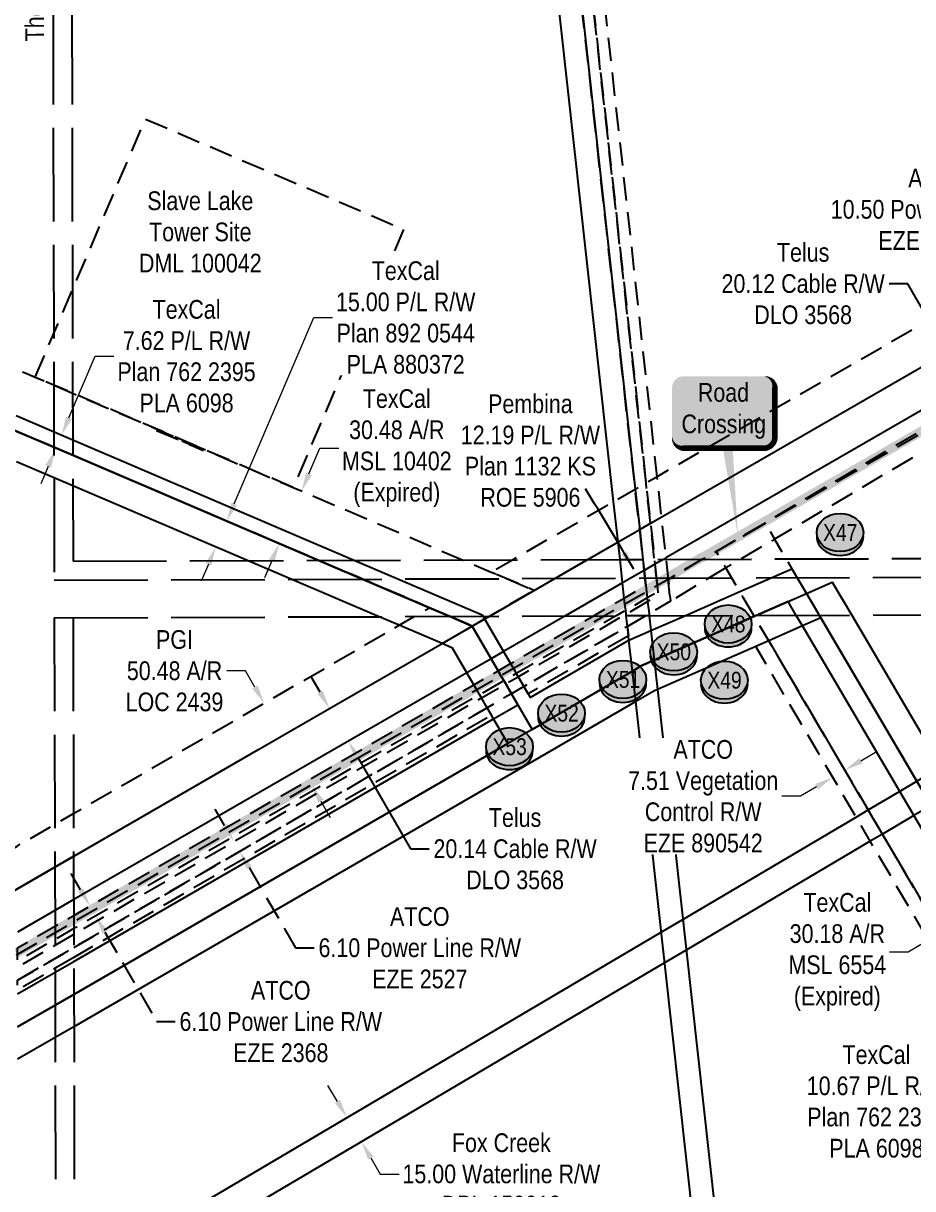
# Model space of a CAD drawing. Extents: x 507881 to 521259, y 6022177 to 6031356.
# Drawn here: x 509646 to 510121, y 6026052 to 6026675 of the extents above; entities that cross this region are included whole.
import ezdxf
from ezdxf.enums import TextEntityAlignment as Align

# ---------------------------------------------------------------- set-up
doc = ezdxf.new("R2010")
doc.units = 0
doc.header["$LTSCALE"] = 5
doc.header["$PDMODE"] = 3
doc.header["$PDSIZE"] = 30
for name, pattern in [('foc-ACCESSROAD', [3.75, 2.5, -1.25]), ('foc-FLOWLINE', [3.75, 2.5, -1.25]), ('foc-UNSURVEYED', [12.5, 10, -2.5])]:
    doc.linetypes.add(name, pattern=pattern)
doc.layers.get('Defpoints').update_dxf_attribs({"color": 9})
for name, color, linetype in [('AS-TELUS', 224, 'foc-TEL'), ('CG-NOTES', 7, 'Continuous'), ('F-AR', 190, 'foc-ACCESSROAD'), ('F-EZE', 190, 'foc-FLOWLINE'), ('F-RW', 190, 'Continuous'), ('F-WS', 190, 'foc-ACCESSROAD'), ('L-ROAD-T', 7, 'Continuous'), ('L-USEC', 7, 'foc-UNSURVEYED'), ('P-CROSSINGS', 250, 'Continuous')]:
    doc.layers.add(name, color=color, linetype=linetype)
for name, color, linetype, lineweight in [('F-AR-T', 190, 'Continuous', 9), ('F-EZE-T', 190, 'Continuous', 9), ('F-RW-T', 190, 'Continuous', 9), ('F-WS-T', 190, 'Continuous', 9)]:
    doc.layers.add(name, color=color, linetype=linetype, lineweight=lineweight)
doc.layers.add('P-PROPOSED-WL1', color=7, linetype='Continuous', true_color=0xff1414)
doc.styles.add('80', font='ARIALN.TTF', dxfattribs={"height": 10})
doc.styles.add('80CG', font='ARIALN.TTF', dxfattribs={"height": 10})
doc.styles.add('80L', font='ARIALN.TTF', dxfattribs={"height": 10})
doc.styles.add('Crossing', font='ARIALN.TTF', dxfattribs={"height": 10})
doc.styles.add('foc-LtypeFont', font='ARIALN.TTF', dxfattribs={"height": 7.35})
doc.linetypes.add('foc-TEL', pattern='A,2,-1,["T",foc-LtypeFont,S=0.2,R=0,X=-0.425,Y=-0.75],-1.24,8', length=12.24)
doc.linetypes.add('foc-TEL-NOLINE', pattern='A,0,-2,["T",foc-LtypeFont,S=0.2,R=0,X=-0.425,Y=-0.75],-10.24', length=12.24)
doc.dimstyles.new('Compass 5 000', dxfattribs={"dimscale": 5, "dimtxt": 9, "dimasz": 2, "dimexe": 0.2, "dimexo": 0.0625, "dimgap": 0.5, "dimtad": 0, "dimtih": 1, "dimtoh": 1, "dimzin": 0, "dimdsep": 46, "dimtxsty": '80CG', "dimcen": 0.1, "dimse1": 1, "dimse2": 1, "dimclrd": 256, "dimclrt": 256, "dimaunit": 1, "dimadec": 4, "dimazin": 0, "dimtfac": 0.06, "dimtofl": 0, "dimtmove": 0, "dimatfit": 1, "dimfxl": 0.2, "dimtolj": 1, "dimtzin": 0, "dimlwd": -1, "dimarcsym": 0})

# ---------------------------------------------------------------- blocks, each defined once
blk = doc.blocks.new('*D1047')
at = {"layer": 'Defpoints', "color": 0, "transparency": 16777216}
for p in [(509853.27, 6026110.55), (509860.9, 6026097.63), (509826.11, 6026077.09)]:
    blk.add_point(p, dxfattribs=at)
at = {"layer": 'F-RW-T', "transparency": 16777216}
for p, q in [((509813.4, 6026098.62), (509808.32, 6026107.23)), ((509831.2, 6026068.48), (509836.28, 6026059.87)), ((509836.28, 6026059.87), (509846.28, 6026059.87))]:
    blk.add_line(p, q, dxfattribs=at)
for points in [[(509814.84, 6026099.47), (509811.97, 6026097.78), (509818.49, 6026090.01)], [(509832.63, 6026069.33), (509829.76, 6026067.63), (509826.11, 6026077.09)]]:
    blk.add_solid(points, dxfattribs=at)
at = {"layer": 'F-RW-T', "transparency": 16777216, "insert": (509900.96, 6026059.87), "char_height": 10, "attachment_point": 5, "style": '80CG'}
blk.add_mtext('\\A1;Fox Creek\\P15.00 Waterline R/W\\PDPL 150018', dxfattribs=at)
blk = doc.blocks.new('*D1067')
at = {"layer": 'Defpoints', "color": 0, "transparency": 16777216}
for p in [(509795.21, 6026259.12), (509798.27, 6026253.85), (509761.1, 6026232.28)]:
    blk.add_point(p, dxfattribs=at)
at = {"layer": 'F-EZE', "transparency": 16777216}
for p, q in [((509753.03, 6026246.2), (509748.01, 6026254.85)), ((509766.12, 6026223.63), (509791.02, 6026180.73)), ((509791.02, 6026180.73), (509801.02, 6026180.73))]:
    blk.add_line(p, q, dxfattribs=at)
for points in [[(509754.47, 6026247.04), (509751.58, 6026245.37), (509758.04, 6026237.55)], [(509767.56, 6026224.47), (509764.68, 6026222.8), (509761.1, 6026232.28)]]:
    blk.add_solid(points, dxfattribs=at)
at = {"layer": 'F-EZE', "transparency": 16777216, "insert": (509857.38, 6026180.73), "char_height": 10, "attachment_point": 5, "style": '80CG'}
blk.add_mtext('\\A1;ATCO\\P6.10 Power Line R/W\\PEZE 2527', dxfattribs=at)
blk = doc.blocks.new('*D1088')
at = {"layer": 'Defpoints', "color": 0, "transparency": 16777216}
for p in [(510195.25, 6026531.48), (510205.31, 6026514.05), (510149.28, 6026481.71)]:
    blk.add_point(p, dxfattribs=at)
at = {"layer": 'F-RW', "transparency": 16777216}
for p, q in [((510118.13, 6026535.69), (510108.13, 6026535.69)), ((510134.22, 6026507.81), (510118.13, 6026535.69)), ((510154.28, 6026473.05), (510159.28, 6026464.39))]:
    blk.add_line(p, q, dxfattribs=at)
for points in [[(510135.67, 6026508.64), (510132.78, 6026506.97), (510139.22, 6026499.14)], [(510155.72, 6026473.89), (510152.84, 6026472.22), (510149.28, 6026481.71)]]:
    blk.add_solid(points, dxfattribs=at)
at = {"layer": 'F-RW', "transparency": 16777216, "insert": (510062.23, 6026535.69), "char_height": 10, "attachment_point": 5, "style": '80CG'}
blk.add_mtext('\\A1;Telus\\P20.12 Cable R/W\\PDLO 3568', dxfattribs=at)
blk = doc.blocks.new('*D1122')
at = {"layer": 'Defpoints', "color": 0, "transparency": 16777216}
for p in [(510151.38, 6026221.42), (510125.36, 6026206.13), (510161.65, 6026203.94)]:
    blk.add_point(p, dxfattribs=at)
at = {"layer": 'F-AR-T', "transparency": 16777216}
for p, q in [((510170.27, 6026209.01), (510178.9, 6026214.08)), ((510127.02, 6026183.58), (510118.4, 6026178.52)), ((510118.4, 6026178.52), (510108.4, 6026178.52))]:
    blk.add_line(p, q, dxfattribs=at)
for points in [[(510169.43, 6026210.45), (510171.12, 6026207.57), (510161.65, 6026203.94)], [(510126.17, 6026185.02), (510127.86, 6026182.15), (510135.64, 6026188.65)]]:
    blk.add_solid(points, dxfattribs=at)
at = {"layer": 'F-AR-T', "transparency": 16777216, "insert": (510080.49, 6026178.52), "char_height": 10, "attachment_point": 5, "style": '80CG'}
blk.add_mtext('\\A1;TexCal\\P30.18 A/R\\PMSL 6554\\P(Expired)', dxfattribs=at)
blk = doc.blocks.new('*D1126')
at = {"layer": 'Defpoints', "color": 0, "transparency": 16777216}
for p in [(509703.15, 6026215.77), (509706.19, 6026210.48), (509684.17, 6026197.79)]:
    blk.add_point(p, dxfattribs=at)
at = {"layer": 'F-EZE', "transparency": 16777216}
for p, q in [((509676.13, 6026211.73), (509671.13, 6026220.4)), ((509689.16, 6026189.12), (509716.73, 6026141.3)), ((509716.73, 6026141.3), (509726.73, 6026141.3))]:
    blk.add_line(p, q, dxfattribs=at)
for points in [[(509677.57, 6026212.56), (509674.68, 6026210.9), (509681.12, 6026203.07)], [(509690.61, 6026189.96), (509687.72, 6026188.29), (509684.17, 6026197.79)]]:
    blk.add_solid(points, dxfattribs=at)
at = {"layer": 'F-EZE', "transparency": 16777216, "insert": (509783.1, 6026141.3), "char_height": 10, "attachment_point": 5, "style": '80CG'}
blk.add_mtext('\\A1;ATCO\\P6.10 Power Line R/W\\PEZE 2368', dxfattribs=at)
blk = doc.blocks.new('*D1127')
at = {"layer": 'Defpoints', "color": 0, "transparency": 16777216}
for p in [(509940.08, 6026718.86), (509946.14, 6026719.53), (509947.24, 6026709.58)]:
    blk.add_point(p, dxfattribs=at)
at = {"layer": 'F-EZE-T', "transparency": 16777216}
for p, q in [((509957.18, 6026710.68), (509967.12, 6026711.78)), ((509931.25, 6026707.81), (509914.69, 6026705.98))]:
    blk.add_line(p, q, dxfattribs=at)
for points in [[(509957, 6026712.33), (509957.37, 6026709.02), (509947.24, 6026709.58)], [(509931.06, 6026709.46), (509931.43, 6026706.15), (509941.18, 6026708.91)]]:
    blk.add_solid(points, dxfattribs=at)
at = {"layer": 'F-EZE-T', "transparency": 16777216, "insert": (509858.33, 6026705.98), "char_height": 10, "attachment_point": 5, "style": '80CG'}
blk.add_mtext('\\A1;ATCO\\P6.10 Power Line R/W\\PEZE 2368', dxfattribs=at)
blk = doc.blocks.new('*D1129')
at = {"layer": 'Defpoints', "color": 0, "transparency": 16777216}
for p in [(509798.43, 6026302.47), (509819.19, 6026291.21), (509808.49, 6026285.04)]:
    blk.add_point(p, dxfattribs=at)
at = {"layer": 'F-RW', "transparency": 16777216}
for p, q in [((509804.13, 6026317.31), (509799.13, 6026325.97)), ((509824.19, 6026282.55), (509852.4, 6026233.67)), ((509852.4, 6026233.67), (509862.4, 6026233.67))]:
    blk.add_line(p, q, dxfattribs=at)
for points in [[(509805.57, 6026318.14), (509802.69, 6026316.47), (509809.13, 6026308.64)], [(509825.63, 6026283.38), (509822.74, 6026281.72), (509819.19, 6026291.21)]]:
    blk.add_solid(points, dxfattribs=at)
at = {"layer": 'F-RW', "transparency": 16777216, "insert": (509908.3, 6026233.67), "char_height": 10, "attachment_point": 5, "style": '80CG'}
blk.add_mtext('\\A1;Telus\\P20.14 Cable R/W\\PDLO 3568', dxfattribs=at)
blk = doc.blocks.new('*D1130')
at = {"layer": 'Defpoints', "color": 0, "transparency": 16777216}
for p in [(510071.66, 6026282.69), (510078.13, 6026286.49), (510078.03, 6026271.87)]:
    blk.add_point(p, dxfattribs=at)
at = {"layer": 'F-EZE-T', "transparency": 16777216}
for p, q in [((510093.11, 6026280.74), (510101.73, 6026285.8)), ((510069.4, 6026266.8), (510060.78, 6026261.73)), ((510060.78, 6026261.73), (510050.78, 6026261.73))]:
    blk.add_line(p, q, dxfattribs=at)
for points in [[(510092.27, 6026282.17), (510093.96, 6026279.3), (510084.49, 6026275.67)], [(510068.56, 6026268.24), (510070.25, 6026265.36), (510078.03, 6026271.87)]]:
    blk.add_solid(points, dxfattribs=at)
at = {"layer": 'F-EZE-T', "transparency": 16777216, "insert": (510008.81, 6026261.73), "char_height": 10, "attachment_point": 5, "style": '80CG', "bg_fill": 3, "box_fill_scale": 1.1, "bg_fill_color": 256, "bg_fill_true_color": 13158600, "bg_fill_transparency": 0}
blk.add_mtext('\\A1;ATCO\\P7.51 Vegetation\\PControl R/W\\PEZE 890542', dxfattribs=at)
blk = doc.blocks.new('*D1131')
at = {"layer": 'Defpoints', "color": 0, "transparency": 16777216}
for p in [(509777.24, 6026313.18), (509774.26, 6026311.46), (509802.48, 6026269.52)]:
    blk.add_point(p, dxfattribs=at)
at = {"layer": 'F-AR-T', "transparency": 16777216}
for p, q in [((509764.25, 6026328.78), (509754.25, 6026328.78)), ((509769.26, 6026320.12), (509764.25, 6026328.78)), ((509804.51, 6026259.14), (509809.52, 6026250.48))]:
    blk.add_line(p, q, dxfattribs=at)
for points in [[(509770.7, 6026320.95), (509767.81, 6026319.28), (509774.26, 6026311.46)], [(509805.96, 6026259.97), (509803.07, 6026258.31), (509799.51, 6026267.8)]]:
    blk.add_solid(points, dxfattribs=at)
at = {"layer": 'F-AR-T', "transparency": 16777216, "insert": (509726.31, 6026328.78), "char_height": 10, "attachment_point": 5, "style": '80CG'}
blk.add_mtext('\\A1;PGI\\P50.48 A/R\\PLOC 2439', dxfattribs=at)
blk = doc.blocks.new('*D1325')
at = {"layer": 'Defpoints', "color": 0, "transparency": 16777216}
for p in [(510296.15, 6026558.3), (510301.42, 6026549.38), (510240.12, 6026513.18)]:
    blk.add_point(p, dxfattribs=at)
at = {"layer": 'F-EZE-T', "transparency": 16777216}
for p, q in [((510203.41, 6026575.36), (510193.41, 6026575.36)), ((510229.76, 6026530.72), (510203.41, 6026575.36)), ((510245.2, 6026504.57), (510250.28, 6026495.96))]:
    blk.add_line(p, q, dxfattribs=at)
for points in [[(510231.2, 6026531.57), (510228.33, 6026529.87), (510234.85, 6026522.11)], [(510246.64, 6026505.42), (510243.76, 6026503.72), (510240.12, 6026513.18)]]:
    blk.add_solid(points, dxfattribs=at)
at = {"layer": 'F-EZE-T', "transparency": 16777216, "insert": (510134.27, 6026575.36), "char_height": 10, "attachment_point": 5, "style": '80CG'}
blk.add_mtext('\\A1;ATCO\\P10.50 Power Line R/W\\PEZE 990102', dxfattribs=at)
blk = doc.blocks.new('*D1328')
at = {"layer": 'Defpoints', "color": 0, "transparency": 16777216}
for p in [(509794.24, 6026424.88), (509808.64, 6026418.72), (509796.66, 6026390.69)]:
    blk.add_point(p, dxfattribs=at)
at = {"layer": 'F-AR-T', "transparency": 16777216}
for p, q in [((509798.17, 6026434.07), (509804.03, 6026447.78)), ((509804.03, 6026447.78), (509814.03, 6026447.78)), ((509778.33, 6026387.65), (509774.4, 6026378.46))]:
    blk.add_line(p, q, dxfattribs=at)
for points in [[(509796.63, 6026434.73), (509799.7, 6026433.42), (509794.24, 6026424.88)], [(509776.79, 6026388.31), (509779.86, 6026387), (509782.26, 6026396.85)]]:
    blk.add_solid(points, dxfattribs=at)
at = {"layer": 'F-AR-T', "transparency": 16777216, "insert": (509845.09, 6026447.78), "char_height": 10, "attachment_point": 5, "style": '80CG'}
blk.add_mtext('\\A1;TexCal\\P30.48 A/R\\PMSL 10402\\P(Expired)', dxfattribs=at)
blk = doc.blocks.new('*D1330')
at = {"layer": 'Defpoints', "color": 0, "transparency": 16777216}
for p in [(509665.99, 6026454.81), (509716.28, 6026433.32), (509713.02, 6026425.69)]:
    blk.add_point(p, dxfattribs=at)
at = {"layer": 'F-RW-T', "transparency": 16777216}
for p, q in [((509669.92, 6026464.01), (509683.97, 6026496.89)), ((509683.97, 6026496.89), (509693.97, 6026496.89)), ((509658.8, 6026437.99), (509654.87, 6026428.79))]:
    blk.add_line(p, q, dxfattribs=at)
for points in [[(509668.39, 6026464.67), (509671.45, 6026463.36), (509665.99, 6026454.81)], [(509657.27, 6026438.64), (509660.33, 6026437.33), (509662.73, 6026447.19)]]:
    blk.add_solid(points, dxfattribs=at)
at = {"layer": 'F-RW-T', "transparency": 16777216, "insert": (509732.74, 6026496.89), "char_height": 10, "attachment_point": 5, "style": '80CG'}
blk.add_mtext('\\A1;TexCal\\P7.62 P/L R/W\\PPlan 762 2395\\PPLA 6098', dxfattribs=at)
blk = doc.blocks.new('*D1333')
at = {"layer": 'Defpoints', "color": 0, "transparency": 16777216}
for p in [(509754.28, 6026408.8), (509761.92, 6026405.54), (509756.03, 6026391.75)]:
    blk.add_point(p, dxfattribs=at)
at = {"layer": 'F-RW-T', "transparency": 16777216}
for p, q in [((509758.21, 6026418), (509800.76, 6026517.57)), ((509800.76, 6026517.57), (509810.76, 6026517.57)), ((509744.46, 6026385.82), (509740.53, 6026376.62))]:
    blk.add_line(p, q, dxfattribs=at)
for points in [[(509756.68, 6026418.65), (509759.74, 6026417.34), (509754.28, 6026408.8)], [(509742.93, 6026386.47), (509745.99, 6026385.16), (509748.39, 6026395.01)]]:
    blk.add_solid(points, dxfattribs=at)
at = {"layer": 'F-RW-T', "transparency": 16777216, "insert": (509849.85, 6026517.57), "char_height": 10, "attachment_point": 5, "style": '80CG', "bg_fill": 3, "box_fill_scale": 1.1, "bg_fill_color": 256, "bg_fill_true_color": 13158600, "bg_fill_transparency": 0}
blk.add_mtext('\\A1;TexCal\\P15.00 P/L R/W\\PPlan 892 0544\\PPLA 880372', dxfattribs=at)
blk = doc.blocks.new('*U1467')
h = blk.add_hatch(color=59)
edge = h.paths.add_edge_path()
edge.add_line((-21.5, -20), (21.5, -20))
edge.add_arc((21.5, -14), 6, 270, 360)
edge.add_line((27.5, -14), (27.5, 12.5))
edge.add_arc((21.5, 12.5), 6, 0, 90)
edge.add_line((21.5, 18.5), (-21.5, 18.5))
edge.add_arc((-21.5, 12.5), 6, 90, 180)
edge.add_line((-27.5, 12.5), (-27.5, -14))
edge.add_arc((-21.5, -14), 6, 180, 270)
at = {"color": 1, "flags": 128}
blk.add_lwpolyline([(-21.5, -20, 3, 3, 0), (21.5, -20, 3, 3, 0.414214), (27.5, -14, 3, 3, 0), (27.5, 12.5, 3, 0, 0.414214), (21.5, 18.5, 0, 0, 0), (-21.5, 18.5, 0, 0, 0.414214), (-27.5, 12.5, 0, 0, 0), (-27.5, -14, 0, 3, 0.414214)], format="xyseb", close=True, dxfattribs=at)
blk.add_lwpolyline([(7.66, -66.72, 0, 7.5, 0), (0, 0, 0, 0, 0)], format="xyseb", dxfattribs=at)
at = {"color": 1, "style": '80'}
blk.add_attdef('ENTER_TEXT_001', (-37.38, -4.99), '', height=10, dxfattribs=at)
blk = doc.blocks.new('xing2')
h = blk.add_hatch(color=50)
h.dxf.hatch_style = 1
edge = h.paths.add_edge_path()
edge.add_ellipse((0, 0), major_axis=(-12.5, 0), ratio=0.816297, start_angle=0, end_angle=360)
h = blk.add_hatch(color=250)
h.dxf.hatch_style = 1
edge = h.paths.add_edge_path()
edge.add_ellipse((0, -2.05), major_axis=(-12.5, 0), ratio=0.816297, start_angle=0, end_angle=180)
edge.add_line((12.5, -2.05), (12.5, 0))
edge.add_ellipse((0, 0), major_axis=(-12.5, 0), ratio=0.816297, start_angle=0, end_angle=180, ccw=False)
edge.add_line((-12.5, 0), (-12.5, -2.05))
at = {"color": 250}
blk.add_ellipse((0, 0), major_axis=(-12.5, 0), ratio=0.816297, dxfattribs=at)
blk.add_ellipse((0, -2.05), major_axis=(-12.5, 0), ratio=0.816297, start_param=0, end_param=3.141593, dxfattribs=at)
at = {"color": 250, "style": 'Crossing'}
blk.add_attdef('CROSSING', text='', height=9, dxfattribs=at).set_placement((0.09, 0.02), align=Align.MIDDLE_CENTER)
at = {"color": 250, "style": 'Crossing', "flags": 1}
for tag, p in [('OWNER', (0.09, -12.49)), ('DESCRIPTION', (0.09, -25.77)), ('LOCATION', (0.09, -39.3)), ('DWG_REF', (0.09, -52.84))]:
    blk.add_attdef(tag, text='', height=9, dxfattribs=at).set_placement(p, align=Align.MIDDLE_CENTER)
blk = doc.blocks.new('*D1563')
at = {"layer": 'Defpoints', "color": 0, "transparency": 16777216}
for p in [(510199.58, 6026133.84), (510190.08, 6026129.01), (510194.23, 6026120.83)]:
    blk.add_point(p, dxfattribs=at)
at = {"layer": 'F-RW-T', "transparency": 16777216}
for p, q in [((510212.65, 6026130.19), (510221.57, 6026134.72)), ((510185.32, 6026116.3), (510150.47, 6026098.61)), ((510150.47, 6026098.61), (510140.47, 6026098.61))]:
    blk.add_line(p, q, dxfattribs=at)
for points in [[(510211.9, 6026131.67), (510213.41, 6026128.7), (510203.74, 6026125.66)], [(510184.56, 6026117.79), (510186.07, 6026114.82), (510194.23, 6026120.83)]]:
    blk.add_solid(points, dxfattribs=at)
at = {"layer": 'F-RW-T', "transparency": 16777216, "insert": (510101.39, 6026098.61), "char_height": 10, "attachment_point": 5, "style": '80CG'}
blk.add_mtext('\\A1;TexCal\\P10.67 P/L R/W\\PPlan 762 2395\\PPLA 6098', dxfattribs=at)

msp = doc.modelspace()

# ---------------------------------------------------------------- linework, layer by layer
at = {"layer": 'AS-TELUS', "linetype": 'foc-TEL-NOLINE', "flags": 128}
msp.add_lwpolyline([(508691.012, 6025442.022), (508800.561, 6025536.307), (508905.598, 6025626.733), (509014.337, 6025720.304), (509148.359, 6025835.662), (509405.984, 6026057.428), (509471.01, 6026108.274), (509526.182, 6026144.566), (509627.123, 6026203.608), (509770.836, 6026286.546), (509869.274, 6026343.354), (509986.408, 6026410.955), (510445.461, 6026675.876), (511020.468, 6027008.404), (511263.032, 6027149.027), (511392.225, 6027226.192), (511451.817, 6027269.838), (511520.841, 6027331.155), (511548.338, 6027358.808), (511649.046, 6027460.051), (511798.256, 6027610.137), (511798.256, 6027610.137)], dxfattribs=at)
at = {"layer": 'F-AR', "flags": 128}
msp.add_lwpolyline([(508295.182, 6023016.666), (508296.274, 6023116.6), (508296.603, 6023146.759), (508298.43, 6023314.11), (508298.429, 6023317.49), (508298.423, 6023344.599), (508298.421, 6023347.991), (508298.39, 6023364.807), (508298.371, 6023374.8), (508297.987, 6023576.42), (508297.959, 6023591.42), (508297.443, 6023862.306), (508297.415, 6023877.296), (508297.336, 6023918.533), (508297.32, 6023926.968), (508297.307, 6023933.753), (508297.301, 6023936.993), (508297.294, 6023940.889), (508297.272, 6023952.356), (508297.253, 6023962.407), (508297.234, 6023972.46), (508297.175, 6024003.319), (508297.146, 6024018.324), (508297.021, 6024084.272), (508296.817, 6024191.246), (508296.788, 6024206.236), (508296.76, 6024221.228), (508296.717, 6024244.016), (508296.698, 6024254.079), (508296.056, 6024590.758), (508296.044, 6024597.02), (508296.038, 6024600.203), (508296.018, 6024610.71), (508296.013, 6024612.923), (508296.004, 6024618.048), (508295.964, 6024638.288), (508295.65, 6024653.637), (508294.828, 6024693.636), (508295.373, 6024724.735), (508295.454, 6024726.274), (508296.31, 6024742.564), (508296.443, 6024745.066), (508297.006, 6024755.795), (508297.278, 6024758.89), (508298.898, 6024777.35), (508299.726, 6024786.78), (508300.304, 6024791.466), (508302.664, 6024810.622), (508303.53, 6024817.649), (508304.538, 6024823.993), (508307.607, 6024843.301), (508308.406, 6024848.296), (508308.78, 6024850.276), (508308.942, 6024851.134), (508309.974, 6024856.552), (508310.179, 6024857.628), (508310.351, 6024858.527), (508310.671, 6024860.198), (508311.595, 6024864.991), (508311.787, 6024865.983), (508312.129, 6024867.751), (508313.721, 6024875.586), (508314.367, 6024878.896), (508315.211, 6024882.268), (508317.462, 6024891.269), (508324.466, 6024919.26), (508329.456, 6024939.21), (508311.994, 6024939.507), (508307.4, 6024939.579), (508308.529, 6024943.838), (508311.965, 6024954.967), (508322.777, 6024988.347), (508334.868, 6025021.286), (508348.222, 6025053.734), (508362.818, 6025085.642), (508378.634, 6025116.964), (508395.646, 6025147.651), (508413.83, 6025177.66), (508448.223, 6025227.742), (508450.909, 6025231.602), (508451.805, 6025232.887), (508453.602, 6025235.461), (508479.111, 6025235.26), (508481.652, 6025238.515), (508483.097, 6025240.363), (508486.396, 6025244.568), (508486.679, 6025244.929), (508487.103, 6025245.468), (508491.211, 6025250.546), (508491.533, 6025250.945), (508495.255, 6025255.518), (508495.962, 6025256.387), (508496.423, 6025256.954), (508499.364, 6025260.547), (508500.275, 6025261.66), (508500.978, 6025262.51), (508501.35, 6025262.96), (508502.091, 6025263.853), (508503.503, 6025265.553), (508485.626, 6025265.7), (508477.24, 6025265.765), (508484.553, 6025274.421), (508495.496, 6025287.291), (508500.69, 6025293.359), (508502.689, 6025295.663), (508514.763, 6025308.74), (508521.819, 6025316.293), (508529.405, 6025324.433), (508586.437, 6025378.383), (508678.181, 6025457.157), (508690.272, 6025467.537), (508764.526, 6025531.301), (508776.188, 6025541.314), (508785.072, 6025530.964), (508789.017, 6025526.371), (508812.105, 6025546.243), (508808.32, 6025550.652), (508804.055, 6025555.618), (508799.084, 6025561.411), (508827.052, 6025585.485), (508841.889, 6025598.256), (508902.119, 6025650.093), (508948.795, 6025690.267), (508978.999, 6025716.263), (509014.146, 6025746.514), (509038.45, 6025767.432), (509045.773, 6025773.733), (509048.244, 6025775.861), (509057.387, 6025783.739), (509070.296, 6025794.851), (509073.545, 6025797.639), (509086.384, 6025808.687), (509392.919, 6026072.559), (509418.836, 6026094.095), (509445.533, 6026114.655), (509472.975, 6026134.21), (509529.939, 6026170.201), (509642.228, 6026235.123), (509672.35, 6026252.539), (509846.361, 6026353.146), (509854.373, 6026357.772), (509862.573, 6026362.519), (509873.526, 6026357.832), (509885.412, 6026352.709), (509892.032, 6026356.49), (509894.485, 6026357.898), (509918.509, 6026371.769), (509895.543, 6026381.582), (509906.866, 6026388.097), (509960.96, 6026419.258), (509972.487, 6026425.896), (509978.254, 6026429.22), (509984.02, 6026432.542), (510437.916, 6026693.968), (510462.731, 6026708.262), (510468.426, 6026711.542), (510481.534, 6026719.092), (510484.154, 6026720.601), (510500.125, 6026729.8), (510502.086, 6026730.931), (510577.254, 6026774.448), (510591.848, 6026782.897), (510594.567, 6026784.471), (510600.929, 6026788.154), (510667.191, 6026826.52), (510740.856, 6026869.172), (510742.501, 6026870.125), (510759.276, 6026856.984), (510761.029, 6026858), (510766.464, 6026861.15), (510777.903, 6026867.781), (510760.312, 6026881.563), (511062.949, 6027056.529), (511083.031, 6027068.141), (511262.975, 6027172.189), (511287.95, 6027186.631), (511293.092, 6027189.602), (511333.518, 6027212.975), (511360.844, 6027229.416), (511387.529, 6027246.878), (511413.534, 6027265.337), (511438.822, 6027284.767), (511463.358, 6027305.139), (511510.032, 6027348.591), (511557.321, 6027396.143), (511563.223, 6027402.077), (511570.609, 6027409.503), (511581.856, 6027420.812), (511596.476, 6027435.514), (511614.992, 6027425.829), (511683.099, 6027494.273), (511684.209, 6027495.16), (511698.278, 6027481.073), (511702.067, 6027477.28), (511705.788, 6027473.548), (511704.704, 6027472.798), (511643.293, 6027411.051), (511628.672, 6027396.334), (511617.428, 6027385.017), (511610.046, 6027377.589), (511604.139, 6027371.644), (511601.693, 6027369.177), (511596.766, 6027364.217), (511557.571, 6027324.765), (511551.496, 6027318.683), (511545.807, 6027312.992), (511542.328, 6027309.518), (511540.495, 6027307.731), (511536.871, 6027304.217), (511535.131, 6027302.536), (511531.38, 6027298.928), (511529.734, 6027297.352), (511525.854, 6027293.651), (511524.305, 6027292.181), (511520.295, 6027288.387), (511518.773, 6027286.953), (511514.67, 6027283.244), (511513.306, 6027282.016), (511508.998, 6027278.156), (511507.734, 6027277.028), (511503.293, 6027273.082), (511502.13, 6027272.053), (511497.555, 6027268.023), (511496.495, 6027267.093), (511494.26, 6027265.142), (511491.765, 6027263.042), (511490.804, 6027262.236), (511485.92, 6027258.16), (511485.064, 6027257.448), (511480.042, 6027253.294), (511479.292, 6027252.676), (511474.132, 6027248.445), (511473.49, 6027247.921), (511469.041, 6027244.303), (511468.185, 6027243.632), (511467.649, 6027243.214), (511462.173, 6027238.963), (511461.747, 6027238.634), (511456.129, 6027234.311), (511455.816, 6027234.071), (511449.954, 6027229.6), (511443.906, 6027225.028), (511443.074, 6027224.404), (511437.798, 6027220.598), (511431.654, 6027216.207), (511425.481, 6027211.835), (511419.471, 6027207.615), (511419.089, 6027207.347), (511416.396, 6027205.474), (511413.277, 6027203.428), (511412.772, 6027203.098), (511386.964, 6027186.939), (511368.798, 6027175.234), (511367.613, 6027174.575), (511362.283, 6027171.349), (511361.052, 6027170.602), (511293.235, 6027131.191), (511263.119, 6027113.684), (510833.388, 6026863.872), (510764.628, 6026824.236), (510722.617, 6026800.013), (510705.287, 6026790.021), (510613.292, 6026736.981), (510556.304, 6026704.126), (510538.972, 6026694.134), (510519.642, 6026682.991), (510503.673, 6026673.785), (510487.948, 6026664.719), (510462.864, 6026650.258), (510457.448, 6026647.135), (510041.959, 6026407.586), (510015.817, 6026392.53), (510008.721, 6026388.417), (510008.366, 6026388.417), (509990.088, 6026377.682), (509984.322, 6026374.358), (509978.554, 6026371.032), (509967.029, 6026364.388), (509956.123, 6026358.092), (509907.363, 6026329.986), (509900.763, 6026326.181), (509887.777, 6026318.693), (509672.473, 6026194.563), (509642.35, 6026177.197), (509554.62, 6026126.179), (509527.552, 6026109.737), (509501.109, 6026092.307), (509475.328, 6026073.913), (509425.888, 6026034.334), (509306.007, 6025931.135), (509282.919, 6025911.26), (509125.21, 6025775.508), (509119.162, 6025770.303), (509103.057, 6025756.461), (509099.869, 6025753.706), (509090.186, 6025745.382), (509078.624, 6025735.41), (509076.565, 6025733.638), (509052.182, 6025712.652), (509030.675, 6025694.141), (509000.466, 6025668.142), (508864.128, 6025550.805), (508842.017, 6025531.775), (508798.738, 6025494.52), (508791.806, 6025488.553), (508749.794, 6025452.391), (508741.253, 6025445.04), (508729.251, 6025434.709), (508728.813, 6025434.334), (508723.041, 6025429.365), (508675.027, 6025388.038), (508623.375, 6025343.581), (508600.449, 6025323.118), (508578.271, 6025301.847), (508556.87, 6025279.794), (508555.051, 6025277.797), (508548.291, 6025270.387), (508536.272, 6025256.99), (508534.882, 6025255.362), (508529.93, 6025249.508), (508516.504, 6025233.462), (508497.592, 6025209.241), (508479.56, 6025184.357), (508462.431, 6025158.844), (508446.227, 6025132.733), (508430.968, 6025106.059), (508416.676, 6025078.856), (508403.367, 6025051.157), (508391.117, 6025023.13), (508389.978, 6025020.308), (508388.784, 6025017.326), (508387.843, 6025015.025), (508387.203, 6025013.364), (508386.384, 6025011.301), (508384.455, 6025006.421), (508384.008, 6025005.283), (508381.697, 6024999.384), (508379.769, 6024994.418), (508379.345, 6024993.251), (508369.507, 6024965.453), (508365.983, 6024954.244), (508360.688, 6024937.401), (508360.29, 6024936.137), (508358.823, 6024930.81), (508352.131, 6024906.511), (508345.037, 6024876.611), (508339.02, 6024846.476), (508334.086, 6024816.144), (508330.242, 6024785.655), (508327.493, 6024755.049), (508327.138, 6024745.148), (508325.291, 6024693.638), (508326.152, 6024650.414), (508326.457, 6024635.065), (508326.521, 6024601.606), (508326.541, 6024591.099), (508327.184, 6024254.051), (508327.203, 6024243.989), (508327.246, 6024221.433), (508327.274, 6024206.44), (508327.303, 6024191.377), (508327.341, 6024171.918), (508327.399, 6024141.431), (508327.634, 6024018.298), (508327.663, 6024003.294), (508327.721, 6023972.432), (508327.74, 6023962.379), (508327.759, 6023952.327), (508327.781, 6023940.971), (508327.784, 6023939.161), (508327.813, 6023923.941), (508327.902, 6023877.264), (508327.931, 6023862.273), (508328.859, 6023374.837), (508328.87, 6023369.036), (508328.878, 6023364.843), (508328.91, 6023348.049), (508328.928, 6023338.549), (508328.917, 6023313.947), (508327.093, 6023146.841), (508326.763, 6023116.682), (508325.672, 6023016.749)], dxfattribs=at)
at = {"layer": 'F-EZE', "flags": 128}
for points in [[(508322.631, 6023016.741), (508323.722, 6023116.674), (508324.051, 6023146.833), (508325.876, 6023313.963), (508325.887, 6023334.352), (508325.829, 6023364.839), (508325.809, 6023374.834), (508324.882, 6023862.276), (508324.854, 6023877.268), (508324.766, 6023923.4), (508324.737, 6023938.619), (508324.732, 6023940.963), (508324.711, 6023952.33), (508324.691, 6023962.383), (508324.673, 6023972.435), (508324.614, 6024003.297), (508324.585, 6024018.301), (508324.351, 6024141.426), (508324.255, 6024191.36), (508324.226, 6024206.419), (508324.198, 6024221.413), (508324.154, 6024243.991), (508324.135, 6024254.054), (508323.509, 6024582.564), (508323.497, 6024588.826), (508323.491, 6024592.008), (508323.471, 6024602.517), (508323.405, 6024635.291), (508323.095, 6024650.737), (508322.242, 6024693.608), (508322.887, 6024726.939), (508323.945, 6024745.139), (508324.822, 6024760.221), (508328.044, 6024793.402), (508332.549, 6024826.435), (508338.331, 6024859.267), (508353.684, 6024924.138), (508358.823, 6024930.81), (508368.806, 6024943.767), (508376.737, 6024968.146), (508378.094, 6024972.207), (508385.731, 6024993.215), (508388.375, 6025000.303), (508397.689, 6025023.313), (508399.637, 6025028.021), (508402.009, 6025033.409), (508411.865, 6025055.326), (508425.045, 6025082.184), (508439.16, 6025108.564), (508454.192, 6025134.431), (508470.124, 6025159.754), (508486.936, 6025184.502), (508504.606, 6025208.645), (508523.114, 6025232.151), (508534.194, 6025245.272), (508539.067, 6025251.133), (508542.436, 6025254.993), (508552.492, 6025266.193), (508559.262, 6025273.573), (508562.548, 6025277.143), (508583.426, 6025298.572), (508627.374, 6025339.165), (508657.088, 6025364.741), (508726.922, 6025424.847), (508731.854, 6025429.097), (508732.671, 6025429.823), (508743.867, 6025439.432), (508795.686, 6025484.036), (508802.619, 6025490.003), (508842.033, 6025523.93), (508873.285, 6025550.829), (509006.552, 6025665.531), (509036.759, 6025691.53), (509056.661, 6025708.659), (509081.051, 6025729.653), (509082.496, 6025730.891), (509094.047, 6025740.88), (509105.937, 6025751.094), (509106.917, 6025751.953), (509123.026, 6025765.778), (509131.293, 6025772.894), (509286.785, 6025906.734), (509309.875, 6025926.608), (509432.576, 6026032.232), (509457.277, 6026052.617), (509482.725, 6026072.063), (509508.883, 6026090.541), (509563.183, 6026124.495), (509642.364, 6026170.436), (509672.487, 6026187.915), (509890.318, 6026314.3), (509903.284, 6026321.824), (509909.873, 6026325.647), (509965.854, 6026358.123), (509967.609, 6026359.148), (509979.13, 6026365.832), (509984.895, 6026369.178), (509984.688, 6026371.049), (509984.322, 6026374.358), (509983.058, 6026385.785), (509982.775, 6026388.336), (509980.642, 6026407.625), (509978.254, 6026429.22), (509894.97, 6027182.191), (509883.916, 6027282.118)], [(509890.048, 6027282.137), (509901.102, 6027182.21), (509984.02, 6026432.542), (509986.408, 6026410.955), (509988.824, 6026389.113), (509988.907, 6026388.355), (509990.088, 6026377.682), (509991.384, 6026365.971), (509979.862, 6026359.214), (509978.061, 6026358.161), (509968.341, 6026352.527), (509912.925, 6026320.373), (509906.335, 6026316.55), (509893.37, 6026309.026), (509672.502, 6026180.875), (509642.379, 6026163.397), (509566.229, 6026119.213), (509538.955, 6026102.861), (509512.313, 6026085.5), (509486.339, 6026067.152), (509436.545, 6026027.603), (509313.832, 6025921.969), (509290.743, 6025902.095), (509137.534, 6025770.218), (509126.987, 6025761.139), (509112.208, 6025748.43), (509110.878, 6025747.317), (509098.012, 6025736.251), (509086.465, 6025726.261), (509085.656, 6025725.571), (509061.255, 6025704.569), (509043.002, 6025688.858), (509012.794, 6025662.858), (508882.661, 6025550.854), (508842.048, 6025515.899), (508806.592, 6025485.379), (508799.663, 6025479.414), (508793.295, 6025473.931), (508778.922, 6025461.56), (508746.543, 6025433.692), (508736.668, 6025425.192), (508734.541, 6025423.362), (508730.895, 6025420.223), (508713.424, 6025405.185), (508638.722, 6025340.887), (508631.352, 6025334.545), (508609.181, 6025314.777), (508587.718, 6025294.241), (508566.99, 6025272.966), (508563.576, 6025269.259), (508556.809, 6025261.876), (508547.022, 6025250.975), (508542.365, 6025245.516), (508536.753, 6025238.865), (508527.838, 6025228.296), (508509.463, 6025204.958), (508491.919, 6025180.988), (508475.227, 6025156.417), (508459.41, 6025131.275), (508444.484, 6025105.594), (508430.47, 6025079.403), (508418.242, 6025054.512), (508417.385, 6025052.737), (508405.245, 6025025.627), (508404.288, 6025023.312), (508394.064, 6024998.108), (508392.285, 6024993.172), (508389.392, 6024984.611), (508374.635, 6024941.976), (508359.516, 6024922.353), (508359.081, 6024920.72), (508358.911, 6024920.156), (508358.781, 6024919.583), (508351.283, 6024890.324), (508344.296, 6024858), (508338.564, 6024825.43), (508334.097, 6024792.663), (508330.901, 6024759.747), (508330.336, 6024745.157), (508328.34, 6024693.668), (508329.208, 6024650.09), (508329.506, 6024634.864), (508329.572, 6024600.695), (508329.592, 6024590.189), (508330.233, 6024254.049), (508330.252, 6024243.986), (508330.295, 6024221.453), (508330.324, 6024206.461), (508330.353, 6024191.385), (508330.39, 6024171.936), (508330.448, 6024141.445), (508330.683, 6024018.296), (508330.712, 6024003.291), (508330.77, 6023972.43), (508330.789, 6023962.376), (508330.808, 6023952.324), (508330.83, 6023940.979), (508330.832, 6023939.701), (508330.861, 6023924.482), (508330.951, 6023877.261), (508330.98, 6023862.27), (508331.907, 6023374.84), (508331.918, 6023369.036), (508331.926, 6023364.848), (508331.971, 6023341.597), (508331.977, 6023338.549), (508331.979, 6023337.409), (508331.983, 6023335.499), (508331.985, 6023334.363), (508331.981, 6023331.312), (508331.975, 6023326.741), (508331.958, 6023313.93), (508330.134, 6023146.85), (508329.804, 6023116.69), (508328.713, 6023016.757)], [(509883.917, 6027282.118), (509894.97, 6027182.191), (509978.254, 6026429.219), (509980.642, 6026407.623), (509982.775, 6026388.336), (509983.058, 6026385.785), (509984.322, 6026374.357), (509984.688, 6026371.049), (509978.921, 6026367.723), (509967.396, 6026361.079), (509962.246, 6026358.111), (509908.89, 6026327.347), (509902.289, 6026323.543), (509889.303, 6026316.055), (509672.48, 6026191.048), (509642.358, 6026173.681), (509642.35, 6026177.196), (509642.343, 6026180.712), (509672.465, 6026198.078), (509886.25, 6026321.334), (509899.235, 6026328.821), (509905.836, 6026332.626), (509949.977, 6026358.072), (509966.664, 6026367.696), (509978.188, 6026374.341), (509977.291, 6026382.457), (509976.644, 6026388.316), (509974.876, 6026404.296), (509972.488, 6026425.895), (509888.838, 6027182.172), (509877.785, 6027282.098)]]:
    msp.add_lwpolyline(points, dxfattribs=at)
for points in [[(510020.946, 6026383.785), (509991.376, 6026366.038), (509990.088, 6026377.682), (510008.328, 6026388.417), (510008.739, 6026388.418), (510015.806, 6026392.553), (510462.849, 6026656.86), (510485.618, 6026670.305), (510501.271, 6026679.547), (510517.164, 6026688.934), (510609.541, 6026743.485), (510613.292, 6026736.98), (510614.789, 6026734.386), (510558.174, 6026700.961), (510540.947, 6026690.79), (510521.241, 6026679.155), (510505.348, 6026669.772), (510489.694, 6026660.53), (510462.877, 6026644.699), (510046.932, 6026399.127), (510028.908, 6026388.482), (510020.946, 6026383.785)], [(509968.89, 6026347.563), (509915.213, 6026316.417), (509912.925, 6026320.374), (509968.341, 6026352.527), (509968.89, 6026347.563)], [(510147, 6026154.514), (510036.883, 6026341.867), (510043.801, 6026344.902), (510146.966, 6026169.377), (510147, 6026154.514)], [(509672.513, 6026175.597), (509642.39, 6026158.119), (509642.379, 6026163.397), (509672.502, 6026180.875), (509893.37, 6026309.027), (509895.659, 6026305.072), (509672.513, 6026175.597)]]:
    msp.add_lwpolyline(points, close=True, dxfattribs=at)
at = {"layer": 'F-RW'}
for points in [[(510066.263, 6025454.325), (510055.568, 6025554.22), (510015.389, 6025927.182), (509972.79, 6026312.314), (509970.988, 6026328.604), (509969.157, 6026345.156), (509968.89, 6026347.563), (509968.341, 6026352.527), (509967.721, 6026358.129), (509967.609, 6026359.148), (509967.396, 6026361.079), (509967.029, 6026364.388), (509966.664, 6026367.696), (509965.767, 6026375.806), (509964.387, 6026388.278), (509963.35, 6026397.646), (509960.961, 6026419.257), (509876.58, 6027182.134), (509865.527, 6027282.059)], [(509877.785, 6027282.098), (509888.838, 6027182.172), (509972.488, 6026425.895), (509974.876, 6026404.296), (509976.644, 6026388.316), (509977.291, 6026382.457), (509978.188, 6026374.341), (509978.555, 6026371.032), (509978.921, 6026367.723), (509979.13, 6026365.832), (509979.862, 6026359.214), (509979.977, 6026358.167), (509980.85, 6026350.286), (509982.605, 6026334.423), (509984.332, 6026318.811), (510027.513, 6025928.406), (510067.812, 6025554.259), (510078.572, 6025454.364)], [(510929.425, 6026728.496), (510585.366, 6026525.356), (510569.473, 6026515.973), (510553.818, 6026506.731), (510523.468, 6026488.814), (510463.314, 6026453.304), (510355.297, 6026389.527), (510303.934, 6026359.202), (510143.476, 6026264.458), (510130.564, 6026256.835), (510121.384, 6026251.414), (510104.579, 6026241.492), (510098.119, 6026237.678), (509999.73, 6026179.587), (509988.221, 6026172.792), (509672.912, 6025986.653), (509673.827, 6025553.025)], [(509658.827, 6025552.978), (509657.898, 6025995.208), (509672.875, 6026004.05), (509986.412, 6026189.145), (509997.922, 6026195.94), (510090.518, 6026250.611), (510096.978, 6026254.425), (510113.782, 6026264.347), (510122.963, 6026269.768), (510135.875, 6026277.392), (510274.27, 6026359.106), (510325.632, 6026389.431), (510463.274, 6026470.7), (510517.639, 6026502.794), (510547.989, 6026520.711), (510563.644, 6026529.953), (510579.537, 6026539.335), (510829.877, 6026687.141)], [(510499.489, 6026683.821), (510483.766, 6026674.748), (510462.835, 6026662.669), (510453.271, 6026657.149), (509988.824, 6026389.113), (509987.516, 6026388.351), (509983.058, 6026385.785), (509977.291, 6026382.457), (509965.767, 6026375.806), (509934.969, 6026358.026), (509902.109, 6026339.068), (509895.509, 6026335.259), (509882.527, 6026327.766), (509672.447, 6026206.529), (509642.325, 6026189.145)], [(509642.276, 6026212.353), (509672.398, 6026229.737), (509869.274, 6026343.354), (509885.418, 6026352.696), (509892.032, 6026356.49), (509894.486, 6026357.898), (509918.509, 6026371.769), (509947.033, 6026388.223), (509963.35, 6026397.646), (509974.876, 6026404.297), (509980.642, 6026407.625), (509986.408, 6026410.955), (510445.461, 6026675.876)], [(509641.742, 6026465.153), (509671.929, 6026452.276), (509822.711, 6026387.833), (509890.706, 6026358.779), (509891.218, 6026357.888), (509892.031, 6026356.49), (509902.109, 6026339.068), (509905.836, 6026332.626), (509907.363, 6026329.986), (509908.89, 6026327.347), (509909.873, 6026325.647), (509912.925, 6026320.374), (509915.213, 6026316.417), (509916.341, 6026314.466), (509969.157, 6026345.156), (509980.85, 6026350.286), (509998.964, 6026358.227), (510028.38, 6026371.139), (510056.207, 6026383.348), (510063.978, 6026370.125), (510070.836, 6026358.455), (510071.628, 6026357.111), (510178.773, 6026174.815)], [(509641.76, 6026456.86), (509671.947, 6026443.984), (509803.488, 6026387.774), (509862.573, 6026362.519), (509873.536, 6026357.832), (509885.415, 6026352.697), (509895.509, 6026335.259), (509899.235, 6026328.821), (509900.763, 6026326.181), (509902.289, 6026323.543), (509903.284, 6026321.825), (509906.335, 6026316.55), (509909.756, 6026310.64), (509917.382, 6026297.455), (509970.988, 6026328.604), (509976.064, 6026331.554), (509982.605, 6026334.423), (510036.152, 6026357.915), (510037.142, 6026358.348), (510054.147, 6026365.81), (510063.978, 6026370.125), (510077.806, 6026376.192), (510088.199, 6026358.51), (510191.929, 6026182.023)], [(509642.395, 6026156.09), (509672.517, 6026173.388), (509896.779, 6026303.133), (509909.756, 6026310.64), (509906.335, 6026316.55), (509903.284, 6026321.825), (509902.289, 6026323.543), (509900.763, 6026326.181), (509899.235, 6026328.821), (509895.509, 6026335.259), (509885.415, 6026352.697), (509873.536, 6026357.832), (509862.573, 6026362.519), (509803.488, 6026387.774), (509671.947, 6026443.984), (509641.76, 6026456.86)], [(509642.432, 6026138.526), (509672.555, 6026155.813), (509904.406, 6026289.949), (509896.779, 6026303.133), (509895.659, 6026305.072), (509893.37, 6026309.027), (509890.317, 6026314.301), (509889.303, 6026316.055), (509887.777, 6026318.693), (509886.25, 6026321.334), (509882.527, 6026327.766), (509874.902, 6026340.949), (509869.274, 6026343.354), (509846.361, 6026353.146), (509835.667, 6026357.714), (509765.611, 6026387.655), (509671.981, 6026427.668), (509641.794, 6026440.547)], [(510169.415, 6026169.696), (510061.796, 6026352.797), (510058.49, 6026358.416), (510054.147, 6026365.81), (510037.142, 6026358.348), (510036.152, 6026357.915), (509982.605, 6026334.423), (509976.064, 6026331.554), (509970.988, 6026328.604), (509917.382, 6026297.455), (509904.406, 6026289.949), (509672.555, 6026155.813), (509642.432, 6026138.526)], [(510178.773, 6026174.815), (510071.628, 6026357.111), (510061.796, 6026352.797), (510043.801, 6026344.902), (510036.883, 6026341.867), (509984.332, 6026318.811), (509982.867, 6026318.169), (509972.79, 6026312.314), (509924.686, 6026284.362), (509672.591, 6026138.515), (509642.468, 6026121.337)]]:
    msp.add_lwpolyline(points, dxfattribs=at)
msp.add_lwpolyline([(509978.052, 6026358.161), (509967.721, 6026358.128), (509967.609, 6026359.148), (509967.395, 6026361.079), (509967.029, 6026364.388), (509966.664, 6026367.696), (509965.767, 6026375.806), (509964.387, 6026388.278), (509976.643, 6026388.317), (509977.291, 6026382.457), (509978.189, 6026374.341), (509978.555, 6026371.032), (509978.921, 6026367.723), (509979.13, 6026365.832), (509979.862, 6026359.214), (509979.977, 6026358.167), (509978.052, 6026358.161)], close=True, dxfattribs=at)
at = {"layer": 'F-WS', "flags": 128}
for points in [[(509848.744, 6026564.707), (509789.765, 6026426.788), (509784.42, 6026429.072), (509689.272, 6026469.734), (509683.927, 6026472.019), (509671.876, 6026477.169), (509651.849, 6026485.744), (509671.76, 6026532.332), (509710.826, 6026623.685), (509848.744, 6026564.707)], [(510071.628, 6026357.111), (510178.773, 6026174.815), (510195.544, 6026174.905), (510268.901, 6026175.298), (510268.939, 6026158.515), (510268.964, 6026147.503), (510269.18, 6026053.35), (510196.198, 6026052.959), (510147.234, 6026052.696), (510147, 6026154.514), (510146.966, 6026169.377), (510043.801, 6026344.902), (510036.152, 6026357.915), (510035.897, 6026358.344), (510030.191, 6026368.057), (510028.38, 6026371.139), (510020.946, 6026383.785), (510018.205, 6026388.448), (510015.806, 6026392.553), (510041.959, 6026407.586), (510046.932, 6026399.127), (510053.143, 6026388.558), (510056.207, 6026383.348), (510063.978, 6026370.125), (510070.836, 6026358.455), (510071.628, 6026357.111)]]:
    msp.add_lwpolyline(points, close=True, dxfattribs=at)
for points in [[(509541.653, 6026532.821), (509586.947, 6026513.463), (509609.219, 6026503.945), (509641.69, 6026490.043), (509646.502, 6026488.03), (509651.849, 6026485.744), (509671.876, 6026477.169), (509683.927, 6026472.019), (509689.272, 6026469.734), (509784.42, 6026429.072), (509789.765, 6026426.788), (509880.489, 6026388.015), (509895.543, 6026381.581), (509918.509, 6026371.769), (509894.486, 6026357.898), (509892.031, 6026356.492), (509885.415, 6026352.696), (509873.541, 6026357.832), (509862.573, 6026362.519), (509803.488, 6026387.774), (509671.947, 6026443.984), (509641.76, 6026456.86), (509578.542, 6026483.9), (509556.276, 6026493.415), (509541.723, 6026499.636)], [(509716.722, 6026457.262), (509741.728, 6026446.575)], [(509741.728, 6026446.575), (509716.722, 6026457.262)]]:
    msp.add_lwpolyline(points, dxfattribs=at)
at = {"layer": 'L-USEC'}
for p, q in [((509660.34, 6027181.438), (509662.037, 6026377.284)), ((509670.394, 6027181.459), (509672.07, 6026387.37)), ((509672.07, 6026387.37), (510463.432, 6026389.883)), ((509662.037, 6026377.284), (510463.464, 6026379.829)), ((509662.08, 6026357.175), (510463.527, 6026359.72)), ((509662.08, 6026357.175), (509662.08, 6026357.153)), ((509662.08, 6026357.153), (509663.777, 6025552.972)), ((509672.134, 6026357.207), (509672.134, 6026357.174)), ((509672.134, 6026357.174), (509673.832, 6025552.993))]:
    msp.add_line(p, q, dxfattribs=at)
at = {"layer": 'P-PROPOSED-WL1', "const_width": 4.997, "flags": 128}
msp.add_lwpolyline([(509641.849, 6026178.061), (509671.974, 6026195.429), (509887.278, 6026319.559), (509900.264, 6026327.047), (509906.863, 6026330.852), (509955.623, 6026358.958), (509966.53, 6026365.254), (509978.055, 6026371.898), (509983.823, 6026375.224), (509989.585, 6026378.546), (510008.094, 6026389.415), (510008.452, 6026389.416), (510015.317, 6026393.396), (510041.46, 6026408.452), (510456.949, 6026648.001), (510462.365, 6026651.124), (510487.448, 6026665.585), (510503.174, 6026674.651), (510519.143, 6026683.857)], dxfattribs=at)

# ---------------------------------------------------------------- block references
at = {"layer": 'CG-NOTES'}
ref = msp.add_blockref('*U1467', (510019.682, 6026467.705), dxfattribs=dict(at, xscale=0.998412610604916, yscale=0.998412610604916, zscale=0.998412610604916))
ref.add_attrib('ENTER_TEXT_001', 'Road', (510005.993, 6026472.589), dxfattribs={"layer": '0', "color": 1, "height": 9.9841, "style": '80'})
ref.add_attrib('ENTER_TEXT_002', 'Crossing', (509997.241, 6026455.772), dxfattribs={"layer": '0', "color": 1, "height": 9.9841, "style": '80'})
at = {"layer": 'P-CROSSINGS', "color": 2, "xscale": 0.999461, "yscale": 0.999461, "zscale": 0.999461}
for p, values in [((510081.954, 6026402.677), {'CROSSING': 'X47'}), ((510022.156, 6026353.791), {'CROSSING': 'X48'}), ((509993.053, 6026338.912), {'CROSSING': 'X50'}), ((509933.08, 6026306.177), {'CROSSING': 'X52'}), ((509905.297, 6026288.231), {'CROSSING': 'X53'})]:
    msp.add_blockref('xing2', p, dxfattribs=at).add_auto_attribs(values)

# ---------------------------------------------------------------- texts
at = {"layer": 'F-RW-T', "insert": (509916.489, 6026446.436), "char_height": 9.99461, "width": 74.45957, "attachment_point": 5, "style": '80CG'}
msp.add_mtext('\\A1;Pembina\\P12.19 P/L R/W\\PPlan 1132 KS\\PROE 5906', dxfattribs=at)
at = {"layer": 'L-ROAD-T', "style": '80L'}
msp.add_text('Theoretic Government Road Allowance', height=9.99461, rotation=90.120928, dxfattribs=at).set_placement((509651.318, 6026765.098), align=Align.MIDDLE_CENTER)

# ---------------------------------------------------------------- dimensions: what is measured, and where the dimension line sits
at = {"layer": 'F-AR-T'}
for base, p1, p2, angle, text, picture, middle in [((509794.235, 6026424.877), (509796.656, 6026390.693), (509808.635, 6026418.723), 66.859267, 'TexCal\\P30.48 A/R\\PMSL 10402\\P(Expired)', '*D1328', (509845.093, 6026447.785)), ((509774.263, 6026311.461), (509802.482, 6026269.518), (509777.237, 6026313.181), 120.035021, 'PGI\\P50.48 A/R\\PLOC 2439', '*D1131', (509726.309, 6026328.775)), ((510161.654, 6026203.942), (510125.363, 6026206.133), (510151.379, 6026221.424), 30.445056, 'TexCal\\P30.18 A/R\\PMSL 6554\\P(Expired)', '*D1122', (510080.493, 6026178.517))]:
    dim = msp.add_linear_dim(base=base, p1=p1, p2=p2, angle=angle, text=text, dimstyle='Compass 5 000', dxfattribs=at)
    dim.commit()
    dim.dimension.update_dxf_attribs({"geometry": picture, "text_midpoint": middle, "dimtype": 161})
at = {"layer": 'F-EZE'}
for base, p1, p2, angle, text, picture, middle in [((509761.102, 6026232.283), (509795.212, 6026259.12), (509798.27, 6026253.848), 300.123245, 'ATCO\\P6.10 Power Line R/W\\PEZE 2527', '*D1067', (509857.381, 6026180.726)), ((509684.168, 6026197.786), (509703.146, 6026215.767), (509706.191, 6026210.484), 299.965232, 'ATCO\\P6.10 Power Line R/W\\PEZE 2368', '*D1126', (509783.098, 6026141.301))]:
    dim = msp.add_linear_dim(base=base, p1=p1, p2=p2, angle=angle, text=text, dimstyle='Compass 5 000', dxfattribs=at)
    dim.commit()
    dim.dimension.update_dxf_attribs({"geometry": picture, "text_midpoint": middle, "dimtype": 161})
at = {"layer": 'F-EZE-T'}
for base, p1, p2, angle, text, picture, middle in [((509947.244, 6026709.577), (509940.084, 6026718.861), (509946.143, 6026719.531), 6.311705, 'ATCO\\P6.10 Power Line R/W\\PEZE 2368', '*D1127', (509858.329, 6026705.976)), ((510240.116, 6026513.182), (510296.152, 6026558.303), (510301.422, 6026549.377), 300.557406, 'ATCO\\P10.50 Power Line R/W\\PEZE 990102', '*D1325', (510134.267, 6026575.358))]:
    dim = msp.add_linear_dim(base=base, p1=p1, p2=p2, angle=angle, text=text, dimstyle='Compass 5 000', dxfattribs=at)
    dim.commit()
    dim.dimension.update_dxf_attribs({"geometry": picture, "text_midpoint": middle, "dimtype": 161})
at = {"layer": 'F-RW'}
for base, p1, p2, angle, text, picture, middle in [((510149.282, 6026481.714), (510195.252, 6026531.479), (510205.311, 6026514.049), 299.98965, 'Telus\\P20.12 Cable R/W\\PDLO 3568', '*D1088', (510062.229, 6026535.688)), ((509819.187, 6026291.213), (509798.434, 6026302.472), (509808.493, 6026285.041), 299.989254, 'Telus\\P20.14 Cable R/W\\PDLO 3568', '*D1129', (509908.301, 6026233.666))]:
    dim = msp.add_linear_dim(base=base, p1=p1, p2=p2, angle=angle, text=text, dimstyle='Compass 5 000', dxfattribs=at)
    dim.commit()
    dim.dimension.update_dxf_attribs({"geometry": picture, "text_midpoint": middle, "dimtype": 161})
at = {"layer": 'F-RW-T'}
for base, p1, p2, angle, text, picture, middle in [((509665.99, 6026454.815), (509713.022, 6026425.691), (509716.282, 6026433.32), 66.858654, 'TexCal\\P7.62 P/L R/W\\PPlan 762 2395\\PPLA 6098', '*D1330', (509732.739, 6026496.885)), ((509826.113, 6026077.093), (509853.274, 6026110.548), (509860.9, 6026097.629), 300.554977, 'Fox Creek\\P15.00 Waterline R/W\\PDPL 150018', '*D1047', (509900.959, 6026059.87))]:
    dim = msp.add_linear_dim(base=base, p1=p1, p2=p2, angle=angle, text=text, dimstyle='Compass 5 000', dxfattribs=at)
    dim.commit()
    dim.dimension.update_dxf_attribs({"geometry": picture, "text_midpoint": middle, "dimtype": 161})
at = {"layer": 'F-RW-T', "color": 2}
dim = msp.add_linear_dim(base=(510194.233, 6026120.832), p1=(510199.584, 6026133.836), p2=(510190.08, 6026129.009), angle=206.925418, text='TexCal\\P10.67 P/L R/W\\PPlan 762 2395\\PPLA 6098', dimstyle='Compass 5 000', dxfattribs=at)
dim.commit()
dim.dimension.update_dxf_attribs({"geometry": '*D1563', "text_midpoint": (510101.388, 6026098.607), "dimtype": 161})

# ---------------------------------------------------------------- leaders
at = {"layer": 'F-RW-T', "path_type": 1}
msp.add_leader([(509971.81, 6026383.186), (509945.976, 6026426.036)], dimstyle='Compass 5 000', override={"dimgap": 0.5, "dimtad": 0}, dxfattribs=at)

# ---------------------------------------------------------------- next in the draw order: dimensions: what is measured, and where the dimension line sits
at = {"layer": 'F-EZE-T'}
dim = msp.add_aligned_dim(p1=(510078.13, 6026286.494), p2=(510071.663, 6026282.693), distance=12.556, text='ATCO\\P7.51 Vegetation\\PControl R/W\\PEZE 890542', dimstyle='Compass 5 000', override={"dimtfill": 1}, dxfattribs=at)
dim.commit()
dim.dimension.update_dxf_attribs({"geometry": '*D1130', "text_midpoint": (510008.815, 6026261.734)})
at = {"layer": 'F-RW-T'}
dim = msp.add_linear_dim(base=(509754.282, 6026408.8), p1=(509756.028, 6026391.75), p2=(509761.92, 6026405.537), angle=66.861856, text='TexCal\\P15.00 P/L R/W\\PPlan 892 0544\\PPLA 880372', dimstyle='Compass 5 000', override={"dimtfill": 1}, dxfattribs=at)
dim.commit()
dim.dimension.update_dxf_attribs({"geometry": '*D1333', "text_midpoint": (509849.847, 6026517.569), "dimtype": 161})

# ---------------------------------------------------------------- next in the draw order: block references
at = {"layer": 'P-CROSSINGS', "color": 2, "xscale": 0.999461, "yscale": 0.999461, "zscale": 0.999461}
for p, values in [((509965.907, 6026324.176), {'CROSSING': 'X51'}), ((510020.127, 6026323.76), {'CROSSING': 'X49'})]:
    msp.add_blockref('xing2', p, dxfattribs=at).add_auto_attribs(values)

# ---------------------------------------------------------------- next in the draw order: texts
at = {"layer": 'F-WS-T', "insert": (509740.093, 6026563.281), "char_height": 9.99461, "width": 64.19226, "attachment_point": 5, "style": '80CG'}
msp.add_mtext('\\A1;Slave Lake\\PTower Site\\PDML 100042', dxfattribs=at)

doc.saveas('drawing.dxf')
